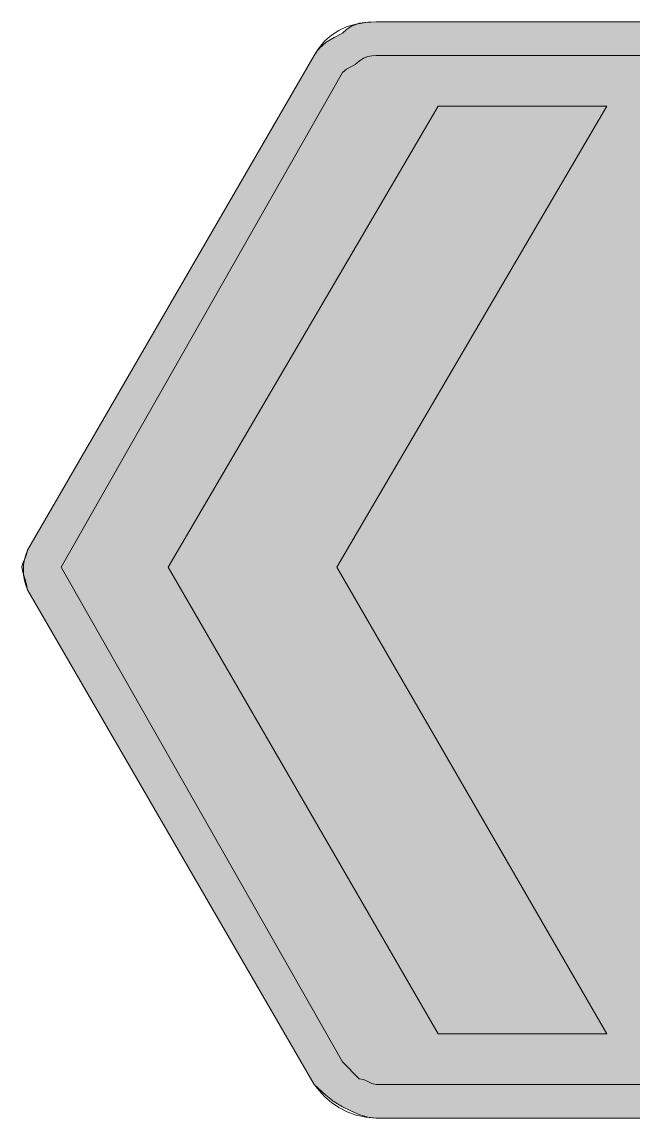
# Model space of a CAD drawing. Header units: metres. Extents: x 12 to 553, y 13 to 247.
# Drawn here: x 11.8 to 142.3, y 12.7 to 246.7 of the extents above; entities that cross this region are included whole.
import ezdxf

# ---------------------------------------------------------------- set-up
doc = ezdxf.new("R2010")
doc.units = ezdxf.units.M
for name, color, linetype, true_color in [('FILL_BLUE_0000FF', 7, 'Continuous', 0x0000ff), ('FILL_WHITE_FFFFFF', 7, 'Continuous', 0xffffff), ('STROKE_BLUE_0000FF', 7, 'Continuous', 0x0000ff)]:
    doc.layers.add(name, color=color, linetype=linetype, true_color=true_color)

msp = doc.modelspace()

# ---------------------------------------------------------------- hatches: boundary and pattern name
at = {"layer": 'FILL_BLUE_0000FF', "true_color": 0x0000ff}
h = msp.add_hatch(color=7, dxfattribs=at)
h.dxf.hatch_style = 1
h.paths.add_polyline_path([(539.74, 239.31), (541.05, 238.77), (542.36, 238), (543.45, 237.12), (544.14, 236.41), (544.5, 235.92), (544.63, 235.43), (544.65, 234.72), (545.34, 233.84), (545.7, 233.07), (545.85, 232.32), (545.85, 28.32), (545.8, 27.47), (545.64, 26.71), (545.1, 25.32), (543.45, 22.32), (542.36, 21.44), (541.05, 20.67), (539.74, 20.13), (538.65, 19.92), (87.45, 19.92), (86.55, 20.11), (85.65, 20.52), (84.75, 20.93), (83.85, 21.12), (80.25, 24.72), (20.25, 130.32), (80.25, 235.92), (81.15, 236.63), (82.05, 237.12), (82.95, 237.61), (83.85, 238.32), (84.75, 239.01), (85.65, 239.37), (86.55, 239.5), (87.45, 239.52), (538.65, 239.52), (539.74, 239.31)])
at = {"layer": 'FILL_WHITE_FFFFFF', "true_color": 0xffffff}
h = msp.add_hatch(color=7, dxfattribs=at)
h.dxf.hatch_style = 1
h.paths.add_polyline_path([(540, 246.66), (541.35, 246.48), (542.7, 246.15), (544.05, 245.67), (545.4, 245.02), (546.75, 244.19), (548.1, 243.16), (549.45, 241.92), (550.33, 241), (551.1, 239.97), (551.64, 238.71), (551.8, 237.97), (551.85, 237.12), (552.25, 236.62), (552.54, 236.03), (552.9, 234.72), (553.05, 232.32), (553.05, 28.32), (552.99, 26.92), (552.82, 25.45), (552.54, 23.95), (552.15, 22.47), (551.64, 21.04), (551.02, 19.71), (550.29, 18.53), (549.45, 17.52), (548.1, 16.28), (546.75, 15.25), (545.4, 14.42), (544.05, 13.77), (542.7, 13.29), (541.35, 12.96), (540, 12.78), (538.65, 12.72), (87.45, 12.72), (85.65, 12.93), (83.85, 13.47), (82.05, 14.24), (80.25, 15.12), (78.47, 16.21), (76.8, 17.52), (74.25, 19.92), (13.05, 125.52), (12.86, 126.61), (12.45, 127.92), (12.04, 129.23), (11.85, 130.32), (12.04, 131.22), (12.45, 132.12), (12.86, 133.02), (13.05, 133.92), (74.25, 239.52), (74.75, 240.37), (75.36, 241.11), (76.8, 242.37), (78.47, 243.4), (80.25, 244.32), (81.15, 245.11), (82.05, 245.71), (82.95, 246.13), (83.85, 246.42), (85.65, 246.68), (87.45, 246.72), (538.65, 246.72), (540, 246.66)])
h = msp.add_hatch(color=7, dxfattribs=at)
h.dxf.hatch_style = 1
h.paths.add_polyline_path([(100.65, 30.72), (43.05, 130.32), (100.65, 228.72), (136.65, 228.72), (79.05, 130.32), (136.65, 30.72), (100.65, 30.72)])

# ---------------------------------------------------------------- linework, layer by layer
at = {"layer": 'FILL_BLUE_0000FF', "lineweight": 0, "true_color": 0x0000ff}
msp.add_lwpolyline([(538.65, 19.92), (87.45, 19.92), (86.55, 20.11), (85.65, 20.52), (84.75, 20.93), (83.85, 21.12), (80.25, 24.72), (20.25, 130.32), (80.25, 235.92), (81.15, 236.63), (82.05, 237.12), (82.95, 237.61), (83.85, 238.32), (84.75, 239.01), (85.65, 239.37), (86.55, 239.5), (87.45, 239.52), (538.65, 239.52)], dxfattribs=at)
at = {"layer": 'FILL_WHITE_FFFFFF', "lineweight": 0, "true_color": 0xffffff}
msp.add_lwpolyline([(538.65, 12.72), (87.45, 12.72), (85.65, 12.93), (83.85, 13.47), (82.05, 14.24), (80.25, 15.12), (78.47, 16.21), (76.8, 17.52), (74.25, 19.92), (13.05, 125.52), (12.86, 126.61), (12.45, 127.92), (12.04, 129.23), (11.85, 130.32), (12.04, 131.22), (12.45, 132.12), (12.86, 133.02), (13.05, 133.92), (74.25, 239.52), (74.75, 240.37), (75.36, 241.11), (76.8, 242.37), (78.47, 243.4), (80.25, 244.32), (81.15, 245.11), (82.05, 245.71), (82.95, 246.13), (83.85, 246.42), (85.65, 246.68), (87.45, 246.72), (538.65, 246.72)], dxfattribs=at)
at = {"layer": 'FILL_WHITE_FFFFFF', "lineweight": 0, "true_color": 0x0000ff}
msp.add_lwpolyline([(100.65, 30.72), (43.05, 130.32), (100.65, 228.72), (136.65, 228.72), (79.05, 130.32), (136.65, 30.72)], close=True, dxfattribs=at)
at = {"layer": 'STROKE_BLUE_0000FF', "lineweight": 0, "true_color": 0x0000ff}
for points in [[(538.65, 12.72), (87.45, 12.72), (85.26, 12.88), (83.19, 13.34), (81.27, 14.05), (79.5, 14.97), (77.9, 16.06), (76.48, 17.28), (75.26, 18.58), (74.25, 19.92), (13.05, 125.52), (12.66, 126.47), (12.37, 127.51), (12.21, 128.6), (12.15, 129.72), (12.21, 130.84), (12.37, 131.93), (12.66, 132.97), (13.05, 133.92), (74.25, 239.52), (75.26, 241.21), (76.48, 242.67), (77.9, 243.91), (79.5, 244.92), (81.27, 245.71), (83.19, 246.27), (85.26, 246.61), (87.45, 246.72)], [(87.45, 246.72), (538.65, 246.72)]]:
    msp.add_lwpolyline(points, dxfattribs=at)

doc.saveas('drawing.dxf')
